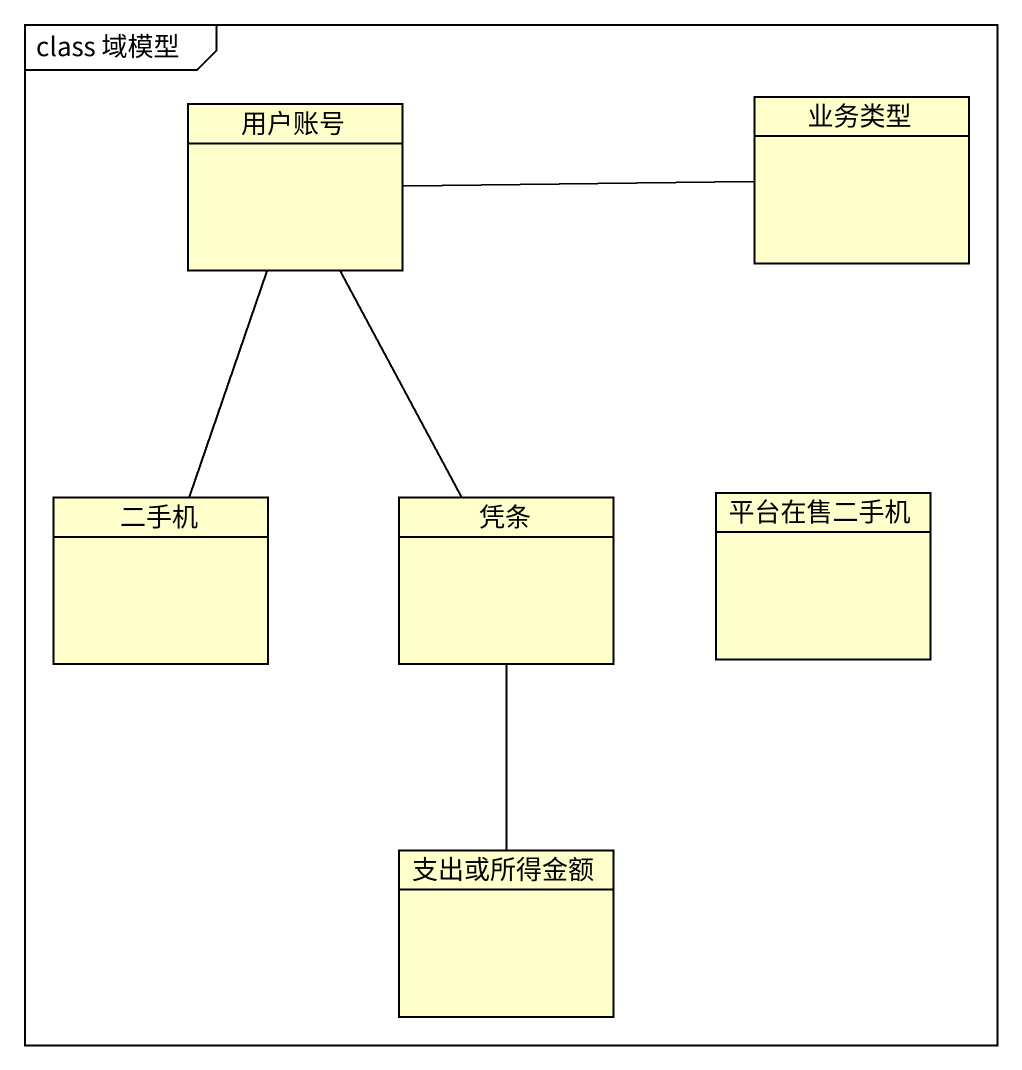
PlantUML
@startuml
mainframe class 域模型
hide circle
hide empty members
class 用户账号
class 业务类型
class 二手机
class 凭条
class 平台在售二手机
class 支出或所得金额
用户账号 -right- 业务类型
用户账号 -- 二手机
用户账号 -- 凭条
凭条 -- 支出或所得金额
@enduml
